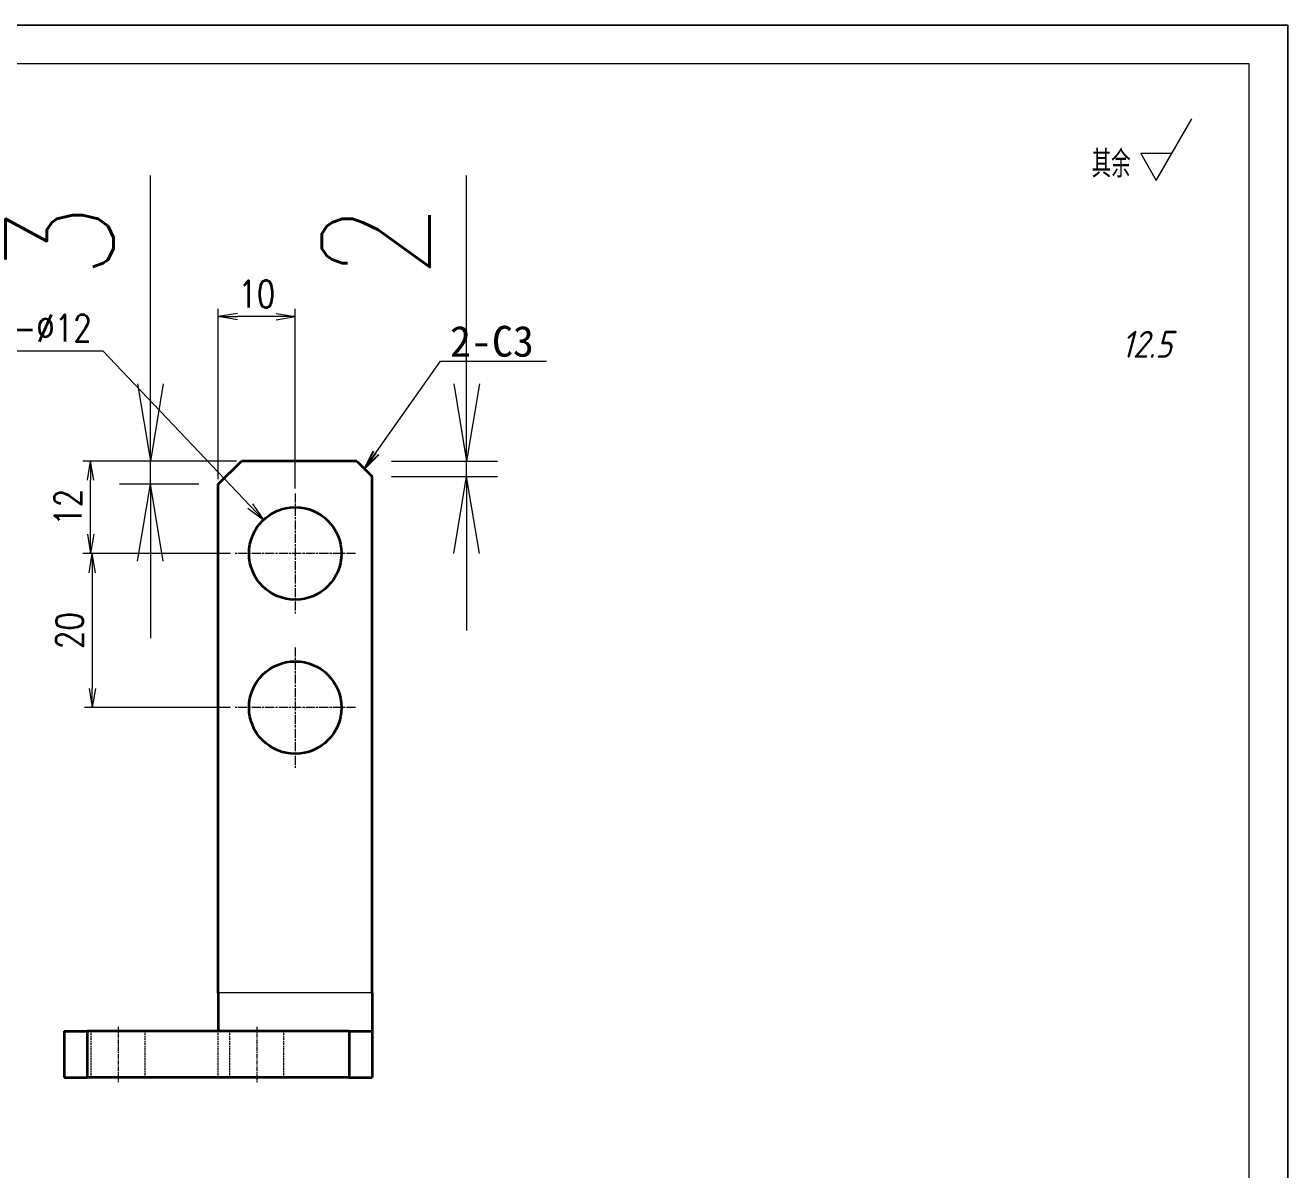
# Model space of a CAD drawing. Header units: millimetres. Extents: x -24576 to 201447, y -42879 to 13513.
# Drawn here: x 40189.7 to 40353.6, y 6381.5 to 6530 of the extents above; entities that cross this region are included whole.
import ezdxf
from ezdxf.enums import TextEntityAlignment as Align

# ---------------------------------------------------------------- set-up
doc = ezdxf.new("R2010")
doc.units = ezdxf.units.MM
doc.header["$LTSCALE"] = 0.5
for name, pattern in [('AM_ISO02W050x2', [3.75, 3, -0.75]), ('AM_ISO08W050x2', [9, 6, -0.75, 1.5, -0.75]), ('DOT2', [0.125, 0, -0.125])]:
    doc.linetypes.add(name, pattern=pattern)
for name, color, linetype, lineweight in [('CENTER', 2, 'AM_ISO08W050x2', 15), ('HIDDEN', 1, 'AM_ISO02W050x2', 18), ('图框', 7, 'Continuous', 18), ('标注线', 3, 'Continuous', 18)]:
    doc.layers.add(name, color=color, linetype=linetype, lineweight=lineweight)
doc.layers.add('打印', color=7, linetype='Continuous', lineweight=15, plot=False)
doc.layers.add('打印-禁用', color=7, linetype='Continuous', lineweight=15, plot=False)
doc.styles.add('DIM', font='romans.shx', dxfattribs={"width": 0.8, "bigfont": 'bigfont.shx'})
doc.styles.add('宋体', font='')
doc.styles.add('机械长仿宋', font='gbenor.shx', dxfattribs={"height": 1, "bigfont": 'gbcbig.shx'})
doc.styles.get('宋体').set_extended_font_data('SimSun')
doc.dimstyles.new('DEH 1-1', dxfattribs={"dimtxt": 3.5, "dimasz": 2.5, "dimexe": 1, "dimexo": 0.625, "dimgap": 1.2, "dimtad": 3, "dimdsep": 46, "dimtxsty": 'DIM', "dimblk": 'OPEN', "dimcen": 0, "dimclrd": 8, "dimclre": 8, "dimclrt": 2, "dimazin": 2, "dimtfac": 0.5, "dimtmove": 0, "dimatfit": 3, "dimldrblk": 'OPEN', "dimfxl": 0, "dimtolj": 2, "dimlwd": 13, "dimlwe": 13, "dimarcsym": 0})
doc.dimstyles.new('DEH 1-1$0', dxfattribs={"dimtxt": 3.5, "dimasz": 2.5, "dimexe": 1, "dimexo": 0.625, "dimgap": 1.2, "dimtad": 3, "dimzin": 9, "dimdsep": 46, "dimtxsty": 'DIM', "dimblk": 'OPEN', "dimcen": 0, "dimclrd": 8, "dimclre": 8, "dimclrt": 2, "dimazin": 2, "dimtfac": 0.5, "dimtmove": 0, "dimatfit": 3, "dimldrblk": 'OPEN', "dimfxl": 0, "dimtolj": 2, "dimlwd": 13, "dimlwe": 13, "dimarcsym": 0})
doc.dimstyles.new('DEH 1-1$3', dxfattribs={"dimtxt": 3.5, "dimasz": 2.5, "dimexe": 1, "dimexo": 0.625, "dimgap": 1.2, "dimtad": 3, "dimtih": 1, "dimtoh": 1, "dimzin": 9, "dimdsep": 46, "dimtxsty": 'DIM', "dimblk": 'OPEN', "dimcen": 0, "dimclrd": 8, "dimclre": 8, "dimclrt": 2, "dimazin": 2, "dimtfac": 0.5, "dimtofl": 0, "dimtmove": 0, "dimatfit": 3, "dimldrblk": 'OPEN', "dimfxl": 0, "dimtolj": 2, "dimlwd": 13, "dimlwe": 13, "dimarcsym": 0})
doc.dimstyles.new('DEH 1-4', dxfattribs={"dimscale": 4, "dimtxt": 3.5, "dimasz": 2.5, "dimexe": 1, "dimexo": 0.625, "dimgap": 1.2, "dimtad": 1, "dimdsep": 46, "dimtxsty": 'DIM', "dimblk": 'OPEN', "dimcen": 0, "dimclrd": 8, "dimclre": 8, "dimclrt": 2, "dimazin": 2, "dimtfac": 0.5, "dimtmove": 0, "dimatfit": 3, "dimldrblk": 'OPEN', "dimfxl": 0, "dimtolj": 2, "dimlwd": 18, "dimlwe": 18, "dimarcsym": 0})

# ---------------------------------------------------------------- blocks, each defined once
blk = doc.blocks.new('GZDEH零件A3图框V01版')
at = {"layer": '图框', "linetype": 'Continuous'}
for p, q in [((3272.49, -1554.46), (2882.49, -1554.46)), ((3272.49, -1832.96), (3272.49, -1554.46))]:
    blk.add_line(p, q, dxfattribs=at)
at = {"layer": '打印-禁用', "linetype": 'Continuous'}
for p, q in [((3277.49, -1549.46), (2857.49, -1549.46)), ((3277.49, -1846.46), (3277.49, -1549.46))]:
    blk.add_line(p, q, dxfattribs=at)
blk = doc.blocks.new('DEH A3')
at = {"layer": '图框'}
blk.add_blockref('GZDEH零件A3图框V01版', (-2857.49, 1846.46), dxfattribs=at)
blk = doc.blocks.new('FINISHER_TR')
at = {"layer": '标注线'}
for p, q in [((0, 0), (4.62, 8)), ((-2.02, 3.5), (0, 0)), ((2.02, 3.5), (-2.02, 3.5))]:
    blk.add_line(p, q, dxfattribs=at)
at = {"layer": '标注线', "color": 2, "style": '机械长仿宋', "oblique": 15}
blk.add_attdef('0.0', text='', height=3.5, dxfattribs=at).set_placement((2.03, -24.04), align=Align.BOTTOM_RIGHT)
blk = doc.blocks.new('其余12.5')
at = {"layer": '标注线'}
blk.add_blockref('FINISHER_TR', (0, 0), dxfattribs=at).add_auto_attribs({'0.0': '12.5'})
at = {"layer": '标注线', "color": 7, "linetype": 'DOT2', "style": '机械长仿宋'}
blk.add_text('其余', height=3.5, dxfattribs=at).set_placement((-8.38, 0.4))
blk = doc.blocks.new('_Open')
at = {"color": 0, "linetype": 'ByBlock', "lineweight": -2}
for p, q in [((-1, 0.167), (0, 0)), ((-1, -0.167), (0, 0)), ((0, 0), (-1, 0))]:
    blk.add_line(p, q, dxfattribs=at)
blk = doc.blocks.new('*D43')
at = {"layer": 'Defpoints', "color": 0, "transparency": 16777216}
for p in [(40214.77, 6492.21), (40214.77, 6470.47), (40224.77, 6469.27)]:
    blk.add_point(p, dxfattribs=at)
at = {"layer": '标注线', "color": 8, "lineweight": 13, "transparency": 16777216}
for p, q in [((40214.77, 6471.1), (40214.77, 6493.21)), ((40224.77, 6469.9), (40224.77, 6493.21)), ((40222.27, 6492.21), (40217.27, 6492.21))]:
    blk.add_line(p, q, dxfattribs=at)
at = {"layer": '标注线', "color": 8, "lineweight": 13, "transparency": 16777216, "xscale": 2.5, "yscale": 2.5, "zscale": 2.5, "rotation": 180}
blk.add_blockref('_Open', (40214.77, 6492.21), dxfattribs=at)
at = {"layer": '标注线', "color": 8, "lineweight": 13, "transparency": 16777216, "xscale": 2.5, "yscale": 2.5, "zscale": 2.5}
blk.add_blockref('_Open', (40224.77, 6492.21), dxfattribs=at)
at = {"layer": '标注线', "color": 2, "transparency": 16777216, "insert": (40219.77, 6495.16), "char_height": 3.5, "attachment_point": 5, "style": 'DIM'}
blk.add_mtext('\\A2;10', dxfattribs=at)
blk = doc.blocks.new('*D44')
at = {"layer": 'Defpoints', "color": 0, "transparency": 16777216}
for p in [(40198.21, 6473.47), (40217.77, 6473.47), (40216.97, 6461.47)]:
    blk.add_point(p, dxfattribs=at)
at = {"layer": '标注线', "color": 8, "lineweight": 13, "transparency": 16777216}
for p, q in [((40217.15, 6473.47), (40197.21, 6473.47)), ((40198.21, 6463.97), (40198.21, 6470.97)), ((40216.35, 6461.47), (40197.21, 6461.47))]:
    blk.add_line(p, q, dxfattribs=at)
at = {"layer": '标注线', "color": 8, "lineweight": 13, "transparency": 16777216, "xscale": 2.5, "yscale": 2.5, "zscale": 2.5}
for p, rotation in [((40198.21, 6473.47), 90), ((40198.21, 6461.47), 270)]:
    blk.add_blockref('_Open', p, dxfattribs=dict(at, rotation=rotation))
at = {"layer": '标注线', "color": 2, "transparency": 16777216, "insert": (40195.26, 6467.47), "char_height": 3.5, "attachment_point": 5, "rotation": 90, "style": 'DIM'}
blk.add_mtext('\\A2;12', dxfattribs=at)
blk = doc.blocks.new('*D45')
at = {"layer": 'Defpoints', "color": 0, "transparency": 16777216}
for p in [(40216.97, 6461.47), (40198.42, 6441.47), (40216.97, 6441.47)]:
    blk.add_point(p, dxfattribs=at)
at = {"layer": '标注线', "color": 8, "lineweight": 13, "transparency": 16777216}
for p, q in [((40216.35, 6461.47), (40197.42, 6461.47)), ((40198.42, 6458.97), (40198.42, 6443.97)), ((40216.35, 6441.47), (40197.42, 6441.47))]:
    blk.add_line(p, q, dxfattribs=at)
at = {"layer": '标注线', "color": 8, "lineweight": 13, "transparency": 16777216, "xscale": 2.5, "yscale": 2.5, "zscale": 2.5}
for p, rotation in [((40198.42, 6461.47), 90), ((40198.42, 6441.47), 270)]:
    blk.add_blockref('_Open', p, dxfattribs=dict(at, rotation=rotation))
at = {"layer": '标注线', "color": 2, "transparency": 16777216, "insert": (40195.47, 6451.47), "char_height": 3.5, "attachment_point": 5, "rotation": 90, "style": 'DIM'}
blk.add_mtext('\\A2;20', dxfattribs=at)
blk = doc.blocks.new('*D46')
at = {"layer": 'Defpoints', "color": 0, "transparency": 16777216}
for p in [(40220.64, 6465.83), (40228.9, 6457.12)]:
    blk.add_point(p, dxfattribs=at)
at = {"layer": '标注线', "color": 8, "lineweight": 13, "transparency": 16777216}
for p, q in [((40185.39, 6487.79), (40199.79, 6487.79)), ((40199.79, 6487.79), (40218.92, 6467.64))]:
    blk.add_line(p, q, dxfattribs=at)
at = {"layer": '标注线', "color": 8, "lineweight": 13, "transparency": 16777216, "xscale": 2.5, "yscale": 2.5, "zscale": 2.5, "rotation": 313.5081081813379}
blk.add_blockref('_Open', (40220.64, 6465.83), dxfattribs=at)
at = {"layer": '标注线', "color": 2, "transparency": 16777216, "insert": (40191.99, 6490.74), "char_height": 3.5, "attachment_point": 5, "style": 'DIM'}
blk.add_mtext('\\A2;2-%%c12', dxfattribs=at)
blk = doc.blocks.new('*D58')
at = {"layer": 'Defpoints', "color": 0, "transparency": 16777216}
for p in [(40205.97, 6473.47), (40214.77, 6473.47), (40214.77, 6470.47)]:
    blk.add_point(p, dxfattribs=at)
at = {"layer": '标注线', "color": 8, "lineweight": 18, "transparency": 16777216}
for p, q in [((40205.97, 6483.47), (40205.97, 6510.54)), ((40212.27, 6473.47), (40201.97, 6473.47)), ((40205.97, 6470.47), (40205.97, 6473.47)), ((40212.27, 6470.47), (40201.97, 6470.47)), ((40205.97, 6460.47), (40205.97, 6450.47))]:
    blk.add_line(p, q, dxfattribs=at)
at = {"layer": '标注线', "color": 8, "lineweight": 18, "transparency": 16777216, "xscale": 10, "yscale": 10, "zscale": 10}
for p, rotation in [((40205.97, 6473.47), 270), ((40205.97, 6470.47), 90)]:
    blk.add_blockref('_Open', p, dxfattribs=dict(at, rotation=rotation))
at = {"layer": '标注线', "color": 2, "transparency": 16777216, "insert": (40194.17, 6502.01), "char_height": 14, "attachment_point": 5, "rotation": 90, "style": 'DIM'}
blk.add_mtext('\\A2;3', dxfattribs=at)
blk = doc.blocks.new('*D59')
at = {"layer": 'Defpoints', "color": 0, "transparency": 16777216}
for p in [(40234.77, 6473.47), (40247.01, 6473.47), (40234.77, 6471.47)]:
    blk.add_point(p, dxfattribs=at)
at = {"layer": '标注线', "color": 8, "lineweight": 18, "transparency": 16777216}
for p, q in [((40247.01, 6483.47), (40247.01, 6510.54)), ((40237.27, 6473.47), (40251.01, 6473.47)), ((40247.01, 6471.47), (40247.01, 6473.47)), ((40237.27, 6471.47), (40251.01, 6471.47)), ((40247.01, 6461.47), (40247.01, 6451.47))]:
    blk.add_line(p, q, dxfattribs=at)
at = {"layer": '标注线', "color": 8, "lineweight": 18, "transparency": 16777216, "xscale": 10, "yscale": 10, "zscale": 10}
for p, rotation in [((40247.01, 6473.47), 270), ((40247.01, 6471.47), 90)]:
    blk.add_blockref('_Open', p, dxfattribs=dict(at, rotation=rotation))
at = {"layer": '标注线', "color": 2, "transparency": 16777216, "insert": (40235.21, 6502.01), "char_height": 14, "attachment_point": 5, "rotation": 90, "style": 'DIM'}
blk.add_mtext('\\A2;2', dxfattribs=at)

msp = doc.modelspace()

# ---------------------------------------------------------------- linework, layer by layer
at = {"color": 7, "lineweight": 35, "ltscale": 0.106066}
msp.add_line((40214.771, 6470.475), (40217.771, 6473.475), dxfattribs=at)
at = {"color": 7, "lineweight": 35, "ltscale": 0.375}
msp.add_line((40232.771, 6473.475), (40217.771, 6473.475), dxfattribs=at)
at = {"color": 7, "lineweight": 35, "ltscale": 0.070711}
msp.add_line((40232.771, 6473.475), (40234.771, 6471.475), dxfattribs=at)
at = {"color": 7, "lineweight": 35}
for p, q in [((40234.771, 6404.475), (40234.771, 6471.475)), ((40214.771, 6404.475), (40214.771, 6470.475)), ((40231.771, 6399.475), (40197.771, 6399.475)), ((40231.771, 6393.475), (40197.771, 6393.475))]:
    msp.add_line(p, q, dxfattribs=at)
at = {"color": 7, "lineweight": 13}
msp.add_line((40234.771, 6404.475), (40214.771, 6404.475), dxfattribs=at)
at = {"color": 7, "lineweight": 35, "ltscale": 0.125}
for p, q in [((40214.771, 6404.475), (40214.771, 6399.475)), ((40234.771, 6404.475), (40234.771, 6399.475))]:
    msp.add_line(p, q, dxfattribs=at)
at = {"color": 7, "lineweight": 35, "ltscale": 0.15}
for p, q in [((40194.771, 6399.475), (40194.771, 6393.475)), ((40197.771, 6399.475), (40197.771, 6393.475)), ((40231.771, 6399.475), (40231.771, 6393.475)), ((40234.771, 6399.475), (40234.771, 6393.475))]:
    msp.add_line(p, q, dxfattribs=at)
at = {"color": 7, "lineweight": 35, "ltscale": 0.075}
for p, q in [((40194.771, 6399.475), (40197.771, 6399.475)), ((40231.771, 6399.475), (40234.771, 6399.475)), ((40194.771, 6393.475), (40197.771, 6393.475)), ((40231.771, 6393.475), (40234.771, 6393.475))]:
    msp.add_line(p, q, dxfattribs=at)
at = {"color": 7, "lineweight": 35}
for centre in [(40224.771, 6461.475), (40224.771, 6441.475)]:
    msp.add_circle(centre, 6, dxfattribs=at)
at = {"layer": 'CENTER', "ltscale": 0.39}
for p, q in [((40224.771, 6469.275), (40224.771, 6453.675)), ((40232.571, 6461.475), (40216.971, 6461.475)), ((40224.771, 6449.275), (40224.771, 6433.675)), ((40232.571, 6441.475), (40216.971, 6441.475))]:
    msp.add_line(p, q, dxfattribs=at)
at = {"layer": 'CENTER', "ltscale": 0.180015}
for p, q in [((40201.771, 6400.075), (40201.771, 6392.874)), ((40219.771, 6400.075), (40219.771, 6392.874))]:
    msp.add_line(p, q, dxfattribs=at)
at = {"layer": 'HIDDEN'}
msp.add_line((40234.771, 6404.475), (40214.771, 6404.475), dxfattribs=at)
at = {"layer": 'HIDDEN', "ltscale": 0.15}
for p, q in [((40198.271, 6393.475), (40198.271, 6399.475)), ((40205.271, 6393.475), (40205.271, 6399.475)), ((40214.771, 6393.475), (40214.771, 6399.475)), ((40216.271, 6393.475), (40216.271, 6399.475)), ((40223.271, 6393.475), (40223.271, 6399.475))]:
    msp.add_line(p, q, dxfattribs=at)
at = {"layer": '打印'}
msp.add_lwpolyline([(39933.585, 6530.014), (40353.585, 6530.014), (40353.585, 6233.014), (39933.585, 6233.014)], close=True, dxfattribs=at)

# ---------------------------------------------------------------- block references
at = {"layer": '图框'}
msp.add_blockref('DEH A3', (39933.585, 6233.014), dxfattribs=at)
at = {"layer": '标注线'}
msp.add_blockref('其余12.5', (40336.528, 6509.857), dxfattribs=at)

# ---------------------------------------------------------------- texts
at = {"layer": '标注线', "insert": (40244.852, 6491.009), "char_height": 4, "width": 15.74006, "attachment_point": 1, "style": '宋体'}
msp.add_mtext('2-C3', dxfattribs=at)

# ---------------------------------------------------------------- dimensions: what is measured, and where the dimension line sits
at = {"layer": '标注线'}
for base, p1, p2, dimstyle, picture, middle in [((40205.967, 6473.475), (40214.771, 6470.475), (40214.771, 6473.475), 'DEH 1-4', '*D58', (40194.167, 6502.008)), ((40247.014, 6473.475), (40234.771, 6471.475), (40234.771, 6473.475), 'DEH 1-4', '*D59', (40235.214, 6502.008)), ((40198.213, 6473.475), (40216.971, 6461.475), (40217.771, 6473.475), 'DEH 1-1$0', '*D44', (40195.263, 6467.475)), ((40198.422, 6441.475), (40216.971, 6461.475), (40216.971, 6441.475), 'DEH 1-1$0', '*D45', (40195.472, 6451.475))]:
    dim = msp.add_linear_dim(base=base, p1=p1, p2=p2, angle=90, dimstyle=dimstyle, dxfattribs=at)
    dim.commit()
    dim.dimension.update_dxf_attribs({"geometry": picture, "text_midpoint": middle})
dim = msp.add_linear_dim(base=(40214.771, 6492.21), p1=(40224.771, 6469.275), p2=(40214.771, 6470.475), dimstyle='DEH 1-1$0', dxfattribs=at)
dim.commit()
dim.dimension.update_dxf_attribs({"geometry": '*D43', "text_midpoint": (40219.771, 6495.16)})
dim = msp.add_diameter_dim_2p(p1=(40228.902, 6457.123), p2=(40220.64, 6465.826), dimstyle='DEH 1-1$3', override={"dimpost": '2-%%c<>'}, dxfattribs=at)
dim.commit()
dim.dimension.update_dxf_attribs({"geometry": '*D46', "text_midpoint": (40191.99, 6487.792), "dimtype": 163})

# ---------------------------------------------------------------- leaders
msp.add_leader([(40233.771, 6472.475), (40243.632, 6486.446), (40257.381, 6486.446)], dimstyle='DEH 1-1', override={"dimgap": 1.2, "dimtad": 0}, dxfattribs=at)

doc.saveas('drawing.dxf')
